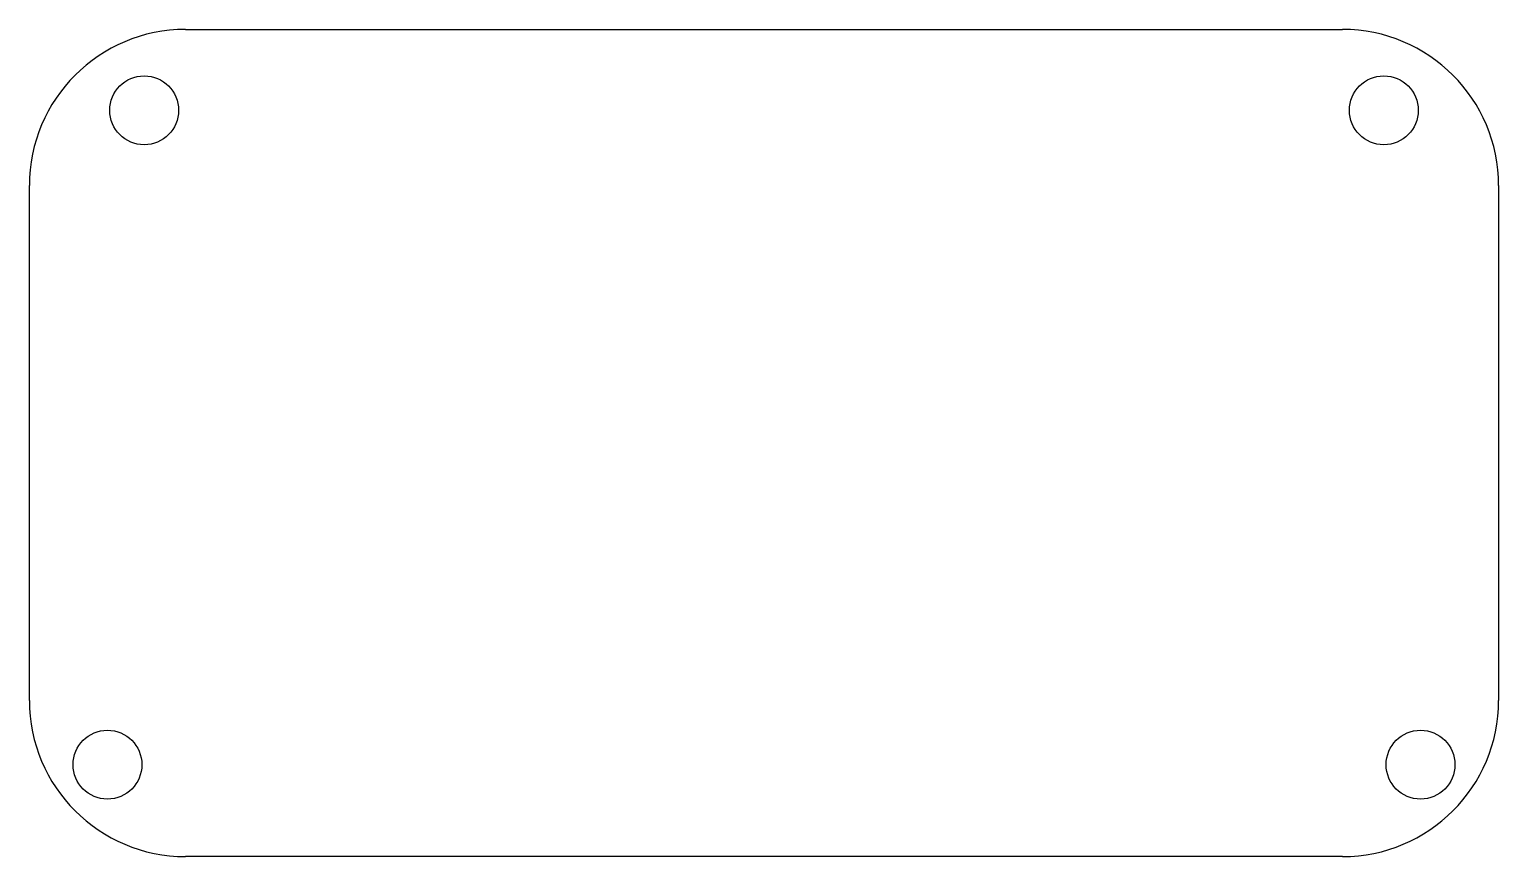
# Model space of a CAD drawing. Header units: millimetres. Extents: x -40 to 40, y -22.5 to 22.5.
import ezdxf

# ---------------------------------------------------------------- set-up
doc = ezdxf.new("R2010")
doc.units = ezdxf.units.MM
doc.layers.add('Sketch', color=7, linetype='CONTINUOUS')

msp = doc.modelspace()

# ---------------------------------------------------------------- linework, layer by layer
at = {"layer": 'Sketch'}
for p, q in [((-31.5, 22.5), (31.5, 22.5)), ((-40, -14), (-40, 14)), ((40, 14), (40, -14)), ((31.5, -22.5), (-31.5, -22.5))]:
    msp.add_line(p, q, dxfattribs=at)
for centre in [(-33.75, 18.1), (33.75, 18.1), (-35.75, -17.5), (35.75, -17.5)]:
    msp.add_circle(centre, 1.875, dxfattribs=at)
for centre, start, end in [((-31.5, 14), 90, 180), ((31.5, 14), 0, 90), ((-31.5, -14), -180, -90), ((31.5, -14), -90, 0)]:
    msp.add_arc(centre, 8.5, start, end, dxfattribs=at)

doc.saveas('drawing.dxf')
